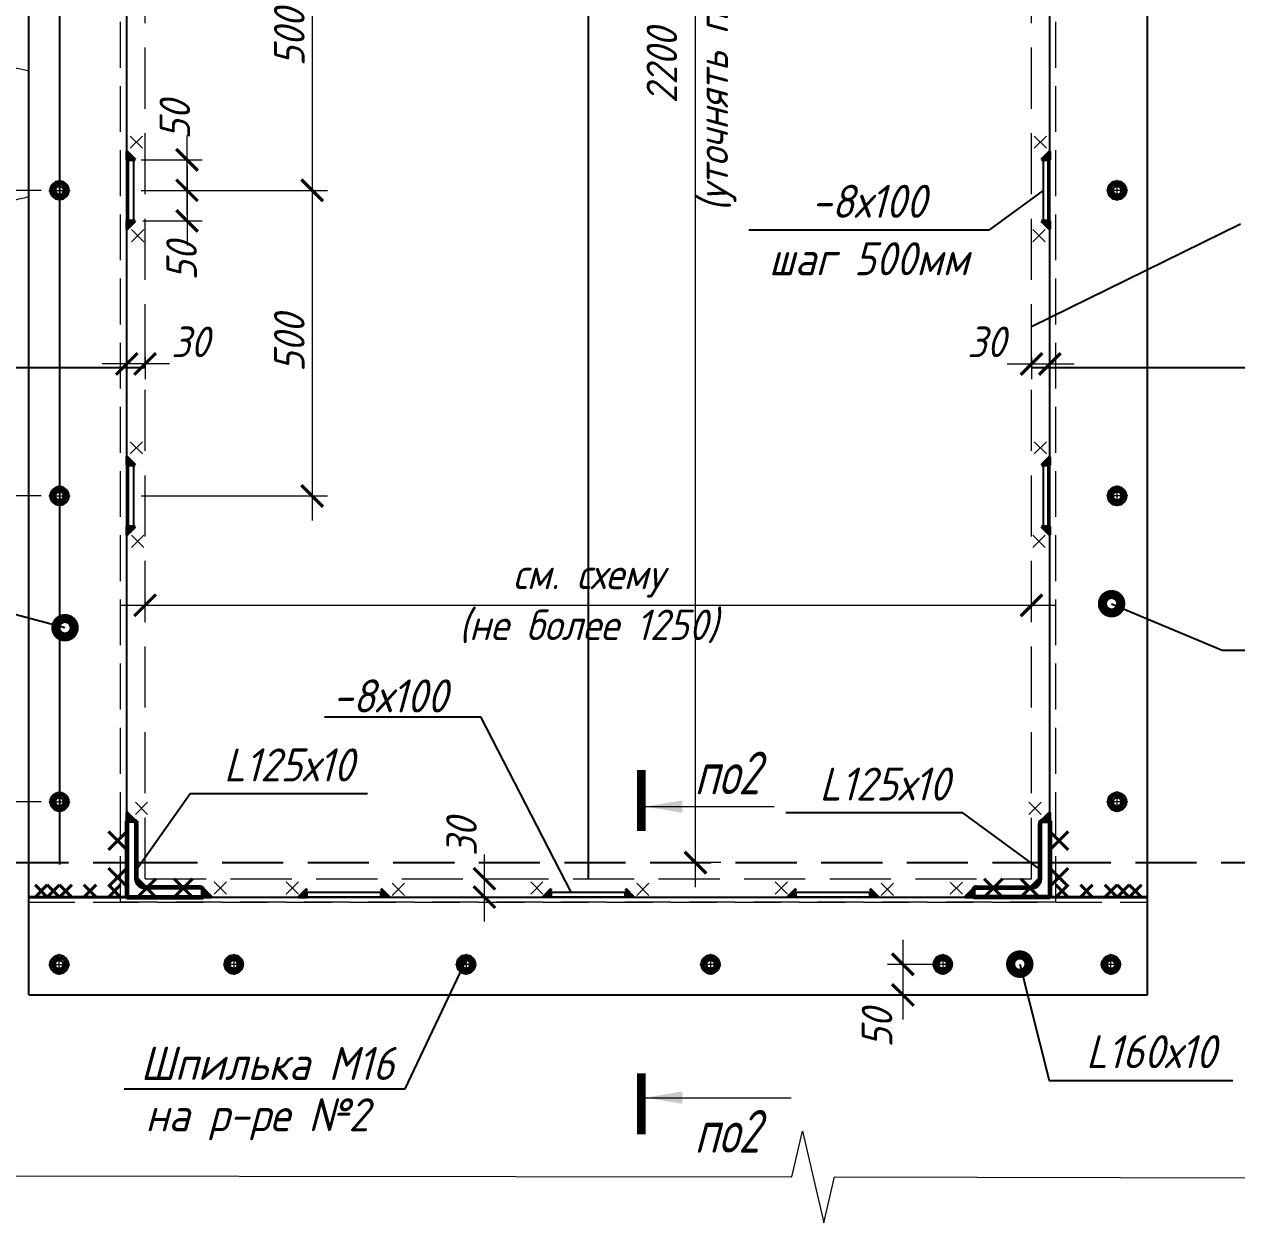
# Model space of a CAD drawing. Header units: millimetres. Extents: x 2058191 to 2089933, y 116142 to 208453.
# Drawn here: x 2071445 to 2073429, y 202561 to 204522 of the extents above; entities that cross this region are included whole.
import ezdxf
from ezdxf.enums import TextEntityAlignment as Align

# ---------------------------------------------------------------- set-up
doc = ezdxf.new("R2010")
doc.units = ezdxf.units.MM
doc.linetypes.add('ГОСТ 2.303 4', pattern=[7, 5, -2, 0])
doc.linetypes.add('осеваяX2', pattern=[4, 2.5, -0.5, 0.5, -0.5])
doc.layers.get('Defpoints').update_dxf_attribs({"color": 255})
for name, color, linetype, lineweight in [('1Стены', 252, 'Continuous', 25), ('Оси', 165, 'осеваяX2', 13), ('Размер', 7, 'Continuous', 13), ('размеры', 7, 'Continuous', 9), ('сварка', 156, 'Continuous', 9), ('Стены', 184, 'Continuous', 40), ('штриховка кирпич', 42, 'Continuous', 5)]:
    doc.layers.add(name, color=color, linetype=linetype, lineweight=lineweight)
doc.layers.add('CS_UNPLOTTED', color=254, linetype='Continuous', plot=False)
doc.layers.add('металл', color=124, linetype='Continuous')
doc.layers.add('Текст', color=7, linetype='Continuous')
doc.styles.add('GOST 2.304', font='CS_Gost2304.shx', dxfattribs={"width": 0.6, "oblique": 15})
doc.styles.add('GOST 2.304_new', font='isocpeur.ttf', dxfattribs={"width": 0.9, "oblique": 15})
doc.dimstyles.new('SPDS', dxfattribs={"dimscale": 25, "dimtxt": 2.5, "dimasz": 1.77, "dimexe": 1.25, "dimexo": 0.625, "dimtad": 1, "dimdec": 0, "dimrnd": 0.001, "dimtxsty": 'GOST 2.304_new', "dimblk": 'ARCHTICK', "dimcen": 2.5, "dimdle": 2, "dimclrt": 256, "dimazin": 2, "dimtfac": 0.75, "dimtdec": 0, "dimtmove": 1, "dimatfit": 3, "dimfxl": 0, "dimtolj": 1, "dimlwd": 9, "dimlwe": 9, "dimarcsym": 0})
doc.dimstyles.new('SPDS 1_20', dxfattribs={"dimscale": 20, "dimtxt": 2.5, "dimasz": 1.77, "dimexe": 1.25, "dimexo": 0.625, "dimtad": 1, "dimdec": 0, "dimrnd": 0.001, "dimtxsty": 'GOST 2.304_new', "dimblk": 'ARCHTICK', "dimcen": 2.5, "dimdle": 2, "dimclrt": 256, "dimadec": 0, "dimazin": 2, "dimtfac": 0.75, "dimtdec": 0, "dimtmove": 1, "dimatfit": 3, "dimfxl": 0, "dimtolj": 1, "dimlwd": 9, "dimlwe": 9, "dimarcsym": 0})

# ---------------------------------------------------------------- blocks, each defined once
blk = doc.blocks.new('м16')
at = {"layer": 'металл', "lineweight": 30, "ltscale": 20}
for p, q in [((-11, 6.4), (0, 12.7)), ((-11, -6.4), (-11, 6.4)), ((0, 12.7), (11, 6.4)), ((11, 6.4), (11, -6.4)), ((0, -12.7), (-11, -6.4)), ((11, -6.4), (0, -12.7))]:
    blk.add_line(p, q, dxfattribs=at)
blk.add_circle((0, 0), 15, dxfattribs=at)
for radius, start, end in [(10.4, 0, 180), (10.4, 180, 0), (6.92, 0, 180), (6.92, 180, 0)]:
    blk.add_arc((0, 0), radius, start, end, dxfattribs=at)
at = {"layer": 'металл', "linetype": 'Continuous', "lineweight": 25, "ltscale": 20}
blk.add_arc((0, 0), 8, 255, 165, dxfattribs=at)
at = {"layer": 'Оси', "ltscale": 20}
for p, q in [((17, 0), (-17.3, 0)), ((0, 17.3), (0, -17.3))]:
    blk.add_line(p, q, dxfattribs=at)
blk = doc.blocks.new('_ArchTick')
at = {"color": 0, "linetype": 'ByBlock', "const_width": 0.15}
blk.add_lwpolyline([(-0.5, -0.5), (0.5, 0.5)], dxfattribs=at)
blk = doc.blocks.new('*D182')
at = {"layer": 'Defpoints', "color": 0, "lineweight": 20, "ltscale": 20, "transparency": 16777216}
for p in [(2071613, 203989.9), (2071643, 203989.9), (2071613, 203966.3)]:
    blk.add_point(p, dxfattribs=at)
at = {"layer": 'Размер', "color": 0, "lineweight": 9, "ltscale": 20, "transparency": 16777216}
for p, q in [((2071613, 203977.4), (2071613, 203941.3)), ((2071643, 203977.4), (2071643, 203941.3)), ((2071683, 203966.3), (2071573, 203966.3))]:
    blk.add_line(p, q, dxfattribs=at)
at = {"layer": 'Размер', "color": 0, "lineweight": 9, "ltscale": 20, "transparency": 16777216, "xscale": 35.4, "yscale": 35.4, "zscale": 35.4}
for p, rotation in [((2071613, 203966.3), 179.9999999995553), ((2071643, 203966.3), 359.9999999995553)]:
    blk.add_blockref('_ArchTick', p, dxfattribs=dict(at, rotation=rotation))
at = {"layer": 'Размер', "ltscale": 20, "transparency": 16777216, "insert": (2071716.8, 204002.4), "char_height": 50, "attachment_point": 5, "style": 'GOST 2.304_new'}
blk.add_mtext('\\A1;30', dxfattribs=at)
blk = doc.blocks.new('свар')
at = {"layer": 'сварка', "color": 0, "linetype": 'Continuous', "ltscale": 10}
for p, q in [((10, 10), (-10, -10)), ((-10, 10), (10, -10))]:
    blk.add_line(p, q, dxfattribs=at)
blk = doc.blocks.new('*D183')
at = {"layer": 'Defpoints', "color": 0, "lineweight": 20, "ltscale": 20, "transparency": 16777216}
for p in [(2073093, 203989.9), (2073123, 203989.9), (2073123, 203966.3)]:
    blk.add_point(p, dxfattribs=at)
at = {"layer": 'Размер', "color": 0, "lineweight": 9, "ltscale": 20, "transparency": 16777216}
for p, q in [((2073093, 203977.4), (2073093, 203941.3)), ((2073123, 203977.4), (2073123, 203941.3)), ((2073053, 203966.3), (2073163, 203966.3))]:
    blk.add_line(p, q, dxfattribs=at)
at = {"layer": 'Размер', "color": 0, "lineweight": 9, "ltscale": 20, "transparency": 16777216, "xscale": 35.4, "yscale": 35.4, "zscale": 35.4, "rotation": 180}
blk.add_blockref('_ArchTick', (2073093, 203966.3), dxfattribs=at)
at = {"layer": 'Размер', "color": 0, "lineweight": 9, "ltscale": 20, "transparency": 16777216, "xscale": 35.4, "yscale": 35.4, "zscale": 35.4}
blk.add_blockref('_ArchTick', (2073123, 203966.3), dxfattribs=at)
at = {"layer": 'Размер', "ltscale": 20, "transparency": 16777216, "insert": (2073019.2, 204002.4), "char_height": 50, "attachment_point": 5, "style": 'GOST 2.304_new'}
blk.add_mtext('\\A1;30', dxfattribs=at)
blk = doc.blocks.new('*D185')
at = {"layer": 'Defpoints', "color": 0, "lineweight": 20, "ltscale": 20, "transparency": 16777216}
for p in [(2071624, 204750.3), (2071624, 204250.3), (2071916.4, 204250.3)]:
    blk.add_point(p, dxfattribs=at)
at = {"layer": 'Размер', "color": 0, "lineweight": 9, "ltscale": 20, "transparency": 16777216}
for p, q in [((2071916.4, 204790.3), (2071916.4, 204210.3)), ((2071636.5, 204750.3), (2071941.4, 204750.3)), ((2071636.5, 204250.3), (2071941.4, 204250.3))]:
    blk.add_line(p, q, dxfattribs=at)
at = {"layer": 'Размер', "color": 0, "lineweight": 9, "ltscale": 20, "transparency": 16777216, "xscale": 35.4, "yscale": 35.4, "zscale": 35.4}
for p, rotation in [((2071916.4, 204750.3), 90), ((2071916.4, 204250.3), 270)]:
    blk.add_blockref('_ArchTick', p, dxfattribs=dict(at, rotation=rotation))
at = {"layer": 'Размер', "ltscale": 20, "transparency": 16777216, "insert": (2071878.9, 204500.3), "char_height": 50, "attachment_point": 5, "rotation": 90, "style": 'GOST 2.304_new'}
blk.add_mtext('\\A1;500', dxfattribs=at)
blk = doc.blocks.new('*D186')
at = {"layer": 'Defpoints', "color": 0, "lineweight": 20, "ltscale": 20, "transparency": 16777216}
for p in [(2071624, 204300.3), (2071711.6, 204300.3), (2071636.5, 204250.3)]:
    blk.add_point(p, dxfattribs=at)
at = {"layer": 'Размер', "color": 0, "lineweight": 9, "ltscale": 20, "transparency": 16777216}
for p, q in [((2071711.6, 204210.3), (2071711.6, 204340.3)), ((2071636.5, 204300.3), (2071736.6, 204300.3)), ((2071649, 204250.3), (2071736.6, 204250.3))]:
    blk.add_line(p, q, dxfattribs=at)
at = {"layer": 'Размер', "color": 0, "lineweight": 9, "ltscale": 20, "transparency": 16777216, "xscale": 35.4, "yscale": 35.4, "zscale": 35.4}
for p, rotation in [((2071711.6, 204300.3), 90), ((2071711.6, 204250.3), 270)]:
    blk.add_blockref('_ArchTick', p, dxfattribs=dict(at, rotation=rotation))
at = {"layer": 'Размер', "ltscale": 20, "transparency": 16777216, "insert": (2071691.7, 204365.2), "char_height": 50, "attachment_point": 5, "rotation": 90, "style": 'GOST 2.304_new'}
blk.add_mtext('\\A1;50', dxfattribs=at)
blk = doc.blocks.new('*D187')
at = {"layer": 'Defpoints', "color": 0, "lineweight": 20, "ltscale": 20, "transparency": 16777216}
for p in [(2071636.5, 204250.3), (2071626.6, 204200.2), (2071711.6, 204200.2)]:
    blk.add_point(p, dxfattribs=at)
at = {"layer": 'Размер', "color": 0, "lineweight": 9, "ltscale": 20, "transparency": 16777216}
for p, q in [((2071711.6, 204290.3), (2071711.6, 204160.2)), ((2071649, 204250.3), (2071736.6, 204250.3)), ((2071639.1, 204200.2), (2071736.6, 204200.2))]:
    blk.add_line(p, q, dxfattribs=at)
at = {"layer": 'Размер', "color": 0, "lineweight": 9, "ltscale": 20, "transparency": 16777216, "xscale": 35.4, "yscale": 35.4, "zscale": 35.4}
for p, rotation in [((2071711.6, 204250.3), 90), ((2071711.6, 204200.2), 270)]:
    blk.add_blockref('_ArchTick', p, dxfattribs=dict(at, rotation=rotation))
at = {"layer": 'Размер', "ltscale": 20, "transparency": 16777216, "insert": (2071702.7, 204134.4), "char_height": 50, "attachment_point": 5, "rotation": 90, "style": 'GOST 2.304_new'}
blk.add_mtext('\\A1;50', dxfattribs=at)
blk = doc.blocks.new('*D189')
at = {"layer": 'Defpoints', "color": 0, "lineweight": 20, "ltscale": 20, "transparency": 16777216}
for p in [(2071624, 204250.3), (2071624, 203750.3), (2071916.4, 203750.3)]:
    blk.add_point(p, dxfattribs=at)
at = {"layer": 'Размер', "color": 0, "lineweight": 9, "ltscale": 20, "transparency": 16777216}
for p, q in [((2071916.4, 204290.3), (2071916.4, 203710.3)), ((2071636.5, 204250.3), (2071941.4, 204250.3)), ((2071636.5, 203750.3), (2071941.4, 203750.3))]:
    blk.add_line(p, q, dxfattribs=at)
at = {"layer": 'Размер', "color": 0, "lineweight": 9, "ltscale": 20, "transparency": 16777216, "xscale": 35.4, "yscale": 35.4, "zscale": 35.4}
for p, rotation in [((2071916.4, 204250.3), 90), ((2071916.4, 203750.3), 270)]:
    blk.add_blockref('_ArchTick', p, dxfattribs=dict(at, rotation=rotation))
at = {"layer": 'Размер', "ltscale": 20, "transparency": 16777216, "insert": (2071878.9, 204000.3), "char_height": 50, "attachment_point": 5, "rotation": 90, "style": 'GOST 2.304_new'}
blk.add_mtext('\\A1;500', dxfattribs=at)
blk = doc.blocks.new('*D190')
at = {"layer": 'Defpoints', "color": 0, "lineweight": 20, "ltscale": 20, "transparency": 16777216}
for p in [(2072188, 203123.9), (2072198.2, 203123.9), (2072188, 203093.9)]:
    blk.add_point(p, dxfattribs=at)
at = {"layer": 'Размер', "color": 0, "lineweight": 9, "ltscale": 20, "transparency": 16777216}
for p, q in [((2072198.2, 203053.9), (2072198.2, 203163.9)), ((2072200.5, 203123.9), (2072223.2, 203123.9)), ((2072200.5, 203093.9), (2072223.2, 203093.9))]:
    blk.add_line(p, q, dxfattribs=at)
at = {"layer": 'Размер', "color": 0, "lineweight": 9, "ltscale": 20, "transparency": 16777216, "xscale": 35.4, "yscale": 35.4, "zscale": 35.4}
for p, rotation in [((2072198.2, 203123.9), 90), ((2072198.2, 203093.9), 270)]:
    blk.add_blockref('_ArchTick', p, dxfattribs=dict(at, rotation=rotation))
at = {"layer": 'Размер', "ltscale": 20, "transparency": 16777216, "insert": (2072160.7, 203192.2), "char_height": 50, "attachment_point": 5, "rotation": 90, "style": 'GOST 2.304_new'}
blk.add_mtext('\\A1;30', dxfattribs=at)
blk = doc.blocks.new('*D174')
at = {"layer": 'Defpoints', "color": 0, "lineweight": 20, "ltscale": 20, "transparency": 16777216}
for p in [(2072543.5, 205350.3), (2072597.4, 205350.3), (2072597.4, 203150.3)]:
    blk.add_point(p, dxfattribs=at)
at = {"layer": 'Размер', "color": 0, "lineweight": 9, "ltscale": 20, "transparency": 16777216}
for p, q in [((2072543.5, 203110.3), (2072543.5, 205390.3)), ((2072584.9, 205350.3), (2072518.5, 205350.3)), ((2072584.9, 203150.3), (2072518.5, 203150.3))]:
    blk.add_line(p, q, dxfattribs=at)
at = {"layer": 'Размер', "color": 0, "lineweight": 9, "ltscale": 20, "transparency": 16777216, "xscale": 35.4, "yscale": 35.4, "zscale": 35.4}
for p, rotation in [((2072543.5, 205350.3), 90), ((2072543.5, 203150.3), 270)]:
    blk.add_blockref('_ArchTick', p, dxfattribs=dict(at, rotation=rotation))
at = {"layer": 'Размер', "ltscale": 20, "transparency": 16777216, "insert": (2072536.8, 204454), "char_height": 50, "width": 670.583, "attachment_point": 5, "rotation": 90, "style": 'GOST 2.304_new'}
blk.add_mtext('\\A1;2200 \\P(уточнять по АР)', dxfattribs=at)
blk = doc.blocks.new('*D175')
at = {"layer": 'Defpoints', "color": 0, "lineweight": 20, "ltscale": 20, "transparency": 16777216}
for p in [(2071643, 203556.4), (2073093, 203571.5), (2073093, 203556.4)]:
    blk.add_point(p, dxfattribs=at)
at = {"layer": 'размеры', "color": 0, "lineweight": 9, "ltscale": 20, "transparency": 16777216}
for p, q in [((2071643, 203568.9), (2071643, 203596.5)), ((2073093, 203568.9), (2073093, 203596.5)), ((2071603, 203571.5), (2073133, 203571.5))]:
    blk.add_line(p, q, dxfattribs=at)
at = {"layer": 'размеры', "color": 0, "lineweight": 9, "ltscale": 20, "transparency": 16777216, "xscale": 35.4, "yscale": 35.4, "zscale": 35.4, "rotation": 180}
blk.add_blockref('_ArchTick', (2071643, 203571.5), dxfattribs=at)
at = {"layer": 'размеры', "color": 0, "lineweight": 9, "ltscale": 20, "transparency": 16777216, "xscale": 35.4, "yscale": 35.4, "zscale": 35.4}
blk.add_blockref('_ArchTick', (2073093, 203571.5), dxfattribs=at)
at = {"layer": 'размеры', "ltscale": 20, "transparency": 16777216, "insert": (2072368, 203578.6), "char_height": 50, "width": 518.876, "attachment_point": 5, "style": 'GOST 2.304_new'}
blk.add_mtext('\\A1;см. схему \\P(не более 1250)', dxfattribs=at)
blk = doc.blocks.new('*D179')
at = {"layer": 'Defpoints', "color": 0, "lineweight": 20, "ltscale": 20, "transparency": 16777216}
for p in [(2071485.7, 204750.3), (2071263, 204250.3), (2071485.7, 204250.3)]:
    blk.add_point(p, dxfattribs=at)
at = {"layer": 'размеры', "color": 0, "lineweight": 9, "ltscale": 20, "transparency": 16777216}
for p, q in [((2071263, 204790.3), (2071263, 204210.3)), ((2071473.2, 204750.3), (2071238, 204750.3)), ((2071473.2, 204250.3), (2071238, 204250.3))]:
    blk.add_line(p, q, dxfattribs=at)
at = {"layer": 'размеры', "color": 0, "lineweight": 9, "ltscale": 20, "transparency": 16777216, "xscale": 35.4, "yscale": 35.4, "zscale": 35.4}
for p, rotation in [((2071263, 204750.3), 90), ((2071263, 204250.3), 270)]:
    blk.add_blockref('_ArchTick', p, dxfattribs=dict(at, rotation=rotation))
at = {"layer": 'размеры', "ltscale": 20, "transparency": 16777216, "insert": (2071225.5, 204500.3), "char_height": 50, "attachment_point": 5, "rotation": 90, "style": 'GOST 2.304_new'}
blk.add_mtext('\\A1;500', dxfattribs=at)
blk = doc.blocks.new('*D180')
at = {"layer": 'Defpoints', "color": 0, "lineweight": 20, "ltscale": 20, "transparency": 16777216}
for p in [(2071485.7, 204250.3), (2071263, 203750.3), (2071485.7, 203750.3)]:
    blk.add_point(p, dxfattribs=at)
at = {"layer": 'размеры', "color": 0, "lineweight": 9, "ltscale": 20, "transparency": 16777216}
for p, q in [((2071263, 204290.3), (2071263, 203710.3)), ((2071473.2, 204250.3), (2071238, 204250.3)), ((2071473.2, 203750.3), (2071238, 203750.3))]:
    blk.add_line(p, q, dxfattribs=at)
at = {"layer": 'размеры', "color": 0, "lineweight": 9, "ltscale": 20, "transparency": 16777216, "xscale": 35.4, "yscale": 35.4, "zscale": 35.4}
for p, rotation in [((2071263, 204250.3), 90), ((2071263, 203750.3), 270)]:
    blk.add_blockref('_ArchTick', p, dxfattribs=dict(at, rotation=rotation))
at = {"layer": 'размеры', "ltscale": 20, "transparency": 16777216, "insert": (2071225.5, 204000.3), "char_height": 50, "attachment_point": 5, "rotation": 90, "style": 'GOST 2.304_new'}
blk.add_mtext('\\A1;500', dxfattribs=at)
blk = doc.blocks.new('*D181')
at = {"layer": 'Defpoints', "color": 0, "lineweight": 20, "ltscale": 20, "transparency": 16777216}
for p in [(2071485.7, 203750.3), (2071263, 203249.9), (2071485.7, 203249.9)]:
    blk.add_point(p, dxfattribs=at)
at = {"layer": 'размеры', "color": 0, "lineweight": 9, "ltscale": 20, "transparency": 16777216}
for p, q in [((2071263, 203790.3), (2071263, 203209.9)), ((2071473.2, 203750.3), (2071238, 203750.3)), ((2071473.2, 203249.9), (2071238, 203249.9))]:
    blk.add_line(p, q, dxfattribs=at)
at = {"layer": 'размеры', "color": 0, "lineweight": 9, "ltscale": 20, "transparency": 16777216, "xscale": 35.4, "yscale": 35.4, "zscale": 35.4}
for p, rotation in [((2071263, 203750.3), 90), ((2071263, 203249.9), 270)]:
    blk.add_blockref('_ArchTick', p, dxfattribs=dict(at, rotation=rotation))
at = {"layer": 'размеры', "ltscale": 20, "transparency": 16777216, "insert": (2071225.5, 203500.1), "char_height": 50, "attachment_point": 5, "rotation": 90, "style": 'GOST 2.304_new'}
blk.add_mtext('\\A1;500', dxfattribs=at)
blk = doc.blocks.new('*D94')
at = {"layer": 'Defpoints', "color": 0, "lineweight": 20, "ltscale": 20, "transparency": 16777216}
for p in [(2072967.5, 202983.9), (2072882.6, 202933.9), (2072967.5, 202933.9)]:
    blk.add_point(p, dxfattribs=at)
at = {"layer": 'Размер', "color": 0, "lineweight": 9, "ltscale": 20, "transparency": 16777216}
for p, q in [((2072882.6, 203023.9), (2072882.6, 202893.9)), ((2072955, 202983.9), (2072857.6, 202983.9)), ((2072955, 202933.9), (2072857.6, 202933.9))]:
    blk.add_line(p, q, dxfattribs=at)
at = {"layer": 'Размер', "color": 0, "lineweight": 9, "ltscale": 20, "transparency": 16777216, "xscale": 35.4, "yscale": 35.4, "zscale": 35.4}
for p, rotation in [((2072882.6, 202983.9), 90), ((2072882.6, 202933.9), 270)]:
    blk.add_blockref('_ArchTick', p, dxfattribs=dict(at, rotation=rotation))
at = {"layer": 'Размер', "ltscale": 20, "transparency": 16777216, "insert": (2072840.3, 202879.4), "char_height": 50, "attachment_point": 5, "rotation": 90, "style": 'GOST 2.304_new'}
blk.add_mtext('\\A1;50', dxfattribs=at)

msp = doc.modelspace()

# ---------------------------------------------------------------- hatches: boundary and pattern name
at = {"layer": 'Стены', "linetype": 'Continuous', "ltscale": 5}
for points in [[(2071613, 204300.4), (2071613, 204314.1), (2071626.6, 204300.4)], [(2073123, 204300.4), (2073123, 204314.1), (2073109.4, 204300.4)], [(2071613, 204200.2), (2071613, 204186.6), (2071626.6, 204200.2)], [(2073123, 204200.2), (2073123, 204186.6), (2073109.4, 204200.2)], [(2071613, 203800.4), (2071613, 203814.1), (2071626.6, 203800.4)], [(2073123, 203800.4), (2073123, 203814.1), (2073109.4, 203800.4)], [(2071613, 203700.2), (2071613, 203686.6), (2071626.6, 203700.2)], [(2073123, 203700.2), (2073123, 203686.6), (2073109.4, 203700.2)], [(2071613, 203218.9), (2071613, 203232.6), (2071626.6, 203218.9)], [(2073123, 203218.9), (2073123, 203232.6), (2073109.4, 203218.9)], [(2071738, 203093.9), (2071738, 203107.6), (2071751.6, 203093.9)], [(2071907.9, 203093.9), (2071894.3, 203093.9), (2071907.9, 203107.6)], [(2072028.6, 203093.9), (2072042.2, 203093.9), (2072028.6, 203107.6)], [(2072307.9, 203093.9), (2072294.3, 203093.9), (2072307.9, 203107.6)], [(2072428.6, 203093.9), (2072442.2, 203093.9), (2072428.6, 203107.6)], [(2072707.9, 203093.9), (2072694.3, 203093.9), (2072707.9, 203107.6)], [(2072828.6, 203093.9), (2072842.2, 203093.9), (2072828.6, 203107.6)], [(2072998, 203093.9), (2072998, 203107.6), (2072984.4, 203093.9)]]:
    msp.add_hatch(color=256, dxfattribs=at).paths.add_polyline_path(points, flags=0)

# ---------------------------------------------------------------- linework, layer by layer
at = {"layer": '1Стены', "linetype": 'ГОСТ 2.303 4', "lineweight": 13, "ltscale": 15}
for p, q in [((2071603, 203085.9), (2071603, 205415.9)), ((2073133, 203085.9), (2073133, 205415.9)), ((2071453, 203085.9), (2073283, 203085.9)), ((2073133, 203085.9), (2071603, 203085.9))]:
    msp.add_line(p, q, dxfattribs=at)
at = {"layer": '1Стены', "linetype": 'ГОСТ 2.303 4', "lineweight": 13, "ltscale": 20}
for p, q in [((2071643, 203123.9), (2071643, 205350.3)), ((2073093, 203123.9), (2073093, 205350.3)), ((2071643, 203123.9), (2073093, 203123.9))]:
    msp.add_line(p, q, dxfattribs=at)
at = {"layer": '1Стены', "color": 6, "linetype": 'ГОСТ 2.303 4', "ltscale": 20}
for p, q in [((2070997.9, 203150.3), (2071613, 203150.3)), ((2071629, 203150.3), (2073107, 203150.3)), ((2073123, 203150.3), (2073886.9, 203150.3))]:
    msp.add_line(p, q, dxfattribs=at)
at = {"layer": 'CS_UNPLOTTED', "ltscale": 20}
msp.add_line((2071503, 206062.2), (2071503, 203147.2), dxfattribs=at)
at = {"layer": 'CS_UNPLOTTED', "ltscale": 100}
for p, q in [((2072368, 205350.3), (2072368, 203123.9)), ((2070999.1, 203960.3), (2071643, 203960.3)), ((2073093, 203960.3), (2073885.8, 203960.3))]:
    msp.add_line(p, q, dxfattribs=at)
at = {"layer": 'металл', "color": 0, "ltscale": 20}
for p, q in [((2071453, 202933.9), (2071453, 205620.3)), ((2073283, 202933.9), (2073283, 205620.3)), ((2071613, 203218.9), (2071613, 205365.9)), ((2073123, 203095.9), (2073123, 205365.9)), ((2071613, 203093.9), (2071453, 203093.9)), ((2071613, 203093.9), (2071453, 203093.9)), ((2071453, 203093.9), (2073283, 203093.9)), ((2073123, 203093.9), (2073283, 203093.9)), ((2073123, 203093.9), (2073283, 203093.9)), ((2071453, 202933.9), (2073283, 202933.9))]:
    msp.add_line(p, q, dxfattribs=at)
at = {"layer": 'металл', "color": 0, "linetype": 'Continuous', "lineweight": 60, "ltscale": 20, "extrusion": (0, 0, -1)}
for p, q in [((2071613, 203218.9), (2071613, 203093.9)), ((2071624.4, 203218.9), (2071613, 203218.9)), ((2071629, 203123.9), (2071629, 203214.3)), ((2071733.4, 203109.9), (2071643, 203109.9)), ((2071738, 203093.9), (2071738, 203105.3)), ((2071613, 203093.9), (2071738, 203093.9))]:
    msp.add_line(p, q, dxfattribs=at)
at = {"layer": 'металл', "color": 0, "linetype": 'Continuous', "lineweight": 60, "ltscale": 20}
for p, q in [((2073111.6, 203218.9), (2073123, 203218.9)), ((2073123, 203218.9), (2073123, 203093.9)), ((2073107, 203123.9), (2073107, 203214.3)), ((2072998, 203093.9), (2072998, 203105.3)), ((2073002.6, 203109.9), (2073093, 203109.9)), ((2073123, 203093.9), (2072998, 203093.9))]:
    msp.add_line(p, q, dxfattribs=at)
at = {"layer": 'металл', "ltscale": 20}
for points in [[(2071616, 204300.3), (2071624, 204300.3), (2071624, 204200.3), (2071616, 204200.3)], [(2073120, 204300.3), (2073112, 204300.3), (2073112, 204200.3), (2073120, 204200.3)], [(2071616, 203800.3), (2071624, 203800.3), (2071624, 203700.3), (2071616, 203700.3)], [(2073120, 203800.3), (2073112, 203800.3), (2073112, 203700.3), (2073120, 203700.3)], [(2071908, 203093.9), (2071908, 203101.9), (2072028, 203101.9), (2072028, 203093.9)], [(2072308, 203093.9), (2072308, 203101.9), (2072428, 203101.9), (2072428, 203093.9)], [(2072708, 203093.9), (2072708, 203101.9), (2072828, 203101.9), (2072828, 203093.9)]]:
    msp.add_lwpolyline(points, close=True, dxfattribs=at)
at = {"layer": 'металл', "linetype": 'Continuous', "lineweight": 60, "ltscale": 20, "extrusion": (0, 0, -1)}
for centre, radius, start, end in [((-2071624.4, 203214.3), 4.6, 90, 180), ((-2071643, 203123.9), 14, 270, 0), ((-2071733.4, 203105.3), 4.6, 90, 180)]:
    msp.add_arc(centre, radius, start, end, dxfattribs=at)
at = {"layer": 'металл', "linetype": 'Continuous', "lineweight": 60, "ltscale": 20}
for centre, radius, start, end in [((2073111.6, 203214.3), 4.6, 90, 180), ((2073093, 203123.9), 14, 270, 0), ((2073002.6, 203105.3), 4.6, 90, 180)]:
    msp.add_arc(centre, radius, start, end, dxfattribs=at)
at = {"layer": 'Размер', "linetype": 'Continuous', "ltscale": 20}
for p, q in [((2072461.6, 203242), (2072671.8, 203242)), ((2072461.6, 202765.7), (2072700, 202765.7))]:
    msp.add_line(p, q, dxfattribs=at)
at = {"layer": 'Размер', "linetype": 'Continuous', "ltscale": 20, "const_width": 14}
for points in [[(2072454.6, 203302), (2072454.6, 203202)], [(2072454.6, 202705.7), (2072454.6, 202805.7)]]:
    msp.add_lwpolyline(points, dxfattribs=at)
at = {"layer": 'Размер', "linetype": 'Continuous', "ltscale": 20}
for points in [[(2072461.6, 203242), (2072521.7, 203252.1), (2072521.7, 203231.9)], [(2072461.6, 202765.7), (2072521.7, 202775.8), (2072521.7, 202755.7)]]:
    msp.add_solid(points, dxfattribs=at)
at = {"layer": 'Стены', "color": 0, "linetype": 'Continuous', "ltscale": 5}
for p, q in [((2071613, 204300.4), (2071613, 204314.1)), ((2071613, 204314.1), (2071626.6, 204300.4)), ((2073123, 204314.1), (2073109.4, 204300.4)), ((2073123, 204300.4), (2073123, 204314.1)), ((2071626.6, 204300.4), (2071613, 204300.4)), ((2073109.4, 204300.4), (2073123, 204300.4)), ((2071613, 204200.2), (2071613, 204186.6)), ((2071613, 204186.6), (2071626.6, 204200.2)), ((2071626.6, 204200.2), (2071613, 204200.2)), ((2073123, 204186.6), (2073109.4, 204200.2)), ((2073109.4, 204200.2), (2073123, 204200.2)), ((2073123, 204200.2), (2073123, 204186.6)), ((2071613, 203800.4), (2071613, 203814.1)), ((2071613, 203814.1), (2071626.6, 203800.4)), ((2073123, 203814.1), (2073109.4, 203800.4)), ((2073123, 203800.4), (2073123, 203814.1)), ((2071626.6, 203800.4), (2071613, 203800.4)), ((2073109.4, 203800.4), (2073123, 203800.4)), ((2071613, 203700.2), (2071613, 203686.6)), ((2071613, 203686.6), (2071626.6, 203700.2)), ((2071626.6, 203700.2), (2071613, 203700.2)), ((2073123, 203686.6), (2073109.4, 203700.2)), ((2073109.4, 203700.2), (2073123, 203700.2)), ((2073123, 203700.2), (2073123, 203686.6)), ((2071613, 203218.9), (2071613, 203232.6)), ((2071613, 203232.6), (2071626.6, 203218.9)), ((2071626.6, 203218.9), (2071613, 203218.9)), ((2073123, 203232.6), (2073109.4, 203218.9)), ((2073109.4, 203218.9), (2073123, 203218.9)), ((2073123, 203218.9), (2073123, 203232.6)), ((2071738, 203093.9), (2071738, 203107.6)), ((2071738, 203107.6), (2071751.6, 203093.9)), ((2071894.3, 203093.9), (2071907.9, 203107.6)), ((2072042.2, 203093.9), (2072028.6, 203107.6)), ((2072294.3, 203093.9), (2072307.9, 203107.6)), ((2072442.2, 203093.9), (2072428.6, 203107.6)), ((2072694.3, 203093.9), (2072707.9, 203107.6)), ((2072842.2, 203093.9), (2072828.6, 203107.6)), ((2072998, 203107.6), (2072984.4, 203093.9)), ((2072998, 203093.9), (2072998, 203107.6)), ((2071751.6, 203093.9), (2071738, 203093.9)), ((2071907.9, 203093.9), (2071894.3, 203093.9)), ((2072984.4, 203093.9), (2072998, 203093.9))]:
    msp.add_line(p, q, dxfattribs=at)
at = {"layer": 'Стены', "color": 0, "linetype": 'Continuous', "ltscale": 15}
for p, q in [((2071613, 203218.9), (2071613, 203093.9)), ((2073123, 203218.9), (2073123, 203093.9)), ((2071613, 203201.4), (2071583, 203171.4)), ((2071613, 203171.4), (2071583, 203201.4)), ((2073123, 203201.4), (2073153, 203171.4)), ((2073123, 203171.4), (2073153, 203201.4)), ((2071613, 203141.4), (2071583, 203111.4)), ((2071613, 203111.4), (2071583, 203141.4)), ((2073123, 203141.4), (2073153, 203111.4)), ((2073123, 203111.4), (2073153, 203141.4)), ((2071660.5, 203093.9), (2071630.5, 203123.9)), ((2071630.5, 203093.9), (2071660.5, 203123.9)), ((2071720.5, 203093.9), (2071690.5, 203123.9)), ((2071690.5, 203093.9), (2071720.5, 203123.9)), ((2073045.5, 203093.9), (2073015.5, 203123.9)), ((2073015.5, 203093.9), (2073045.5, 203123.9)), ((2073105.5, 203093.9), (2073075.5, 203123.9)), ((2073075.5, 203093.9), (2073105.5, 203123.9)), ((2071738, 203093.9), (2071613, 203093.9)), ((2073123, 203093.9), (2072998, 203093.9))]:
    msp.add_line(p, q, dxfattribs=at)
at = {"layer": 'Стены', "color": 0, "linetype": 'Continuous', "ltscale": 10}
for p, q in [((2071463, 203093.9), (2071483, 203113.9)), ((2071483, 203093.9), (2071463, 203113.9)), ((2071503, 203093.9), (2071483, 203113.9)), ((2071483, 203093.9), (2071503, 203113.9)), ((2071503, 203093.9), (2071523, 203113.9)), ((2071523, 203093.9), (2071503, 203113.9)), ((2071543, 203093.9), (2071563, 203113.9)), ((2071563, 203093.9), (2071543, 203113.9)), ((2071583, 203093.9), (2071603, 203113.9)), ((2071603, 203093.9), (2071583, 203113.9)), ((2073133, 203093.9), (2073153, 203113.9)), ((2073153, 203093.9), (2073133, 203113.9)), ((2073153, 203093.9), (2073133, 203113.9)), ((2073133, 203093.9), (2073153, 203113.9)), ((2073173, 203093.9), (2073193, 203113.9)), ((2073193, 203093.9), (2073173, 203113.9)), ((2073193, 203093.9), (2073173, 203113.9)), ((2073173, 203093.9), (2073193, 203113.9)), ((2073213, 203093.9), (2073233, 203113.9)), ((2073233, 203093.9), (2073213, 203113.9)), ((2073233, 203093.9), (2073213, 203113.9)), ((2073213, 203093.9), (2073233, 203113.9)), ((2073253, 203093.9), (2073233, 203113.9)), ((2073233, 203093.9), (2073253, 203113.9)), ((2073233, 203093.9), (2073253, 203113.9)), ((2073253, 203093.9), (2073233, 203113.9)), ((2073253, 203093.9), (2073273, 203113.9)), ((2073273, 203093.9), (2073253, 203113.9)), ((2073273, 203093.9), (2073253, 203113.9)), ((2073253, 203093.9), (2073273, 203113.9)), ((2071453, 203093.9), (2071613, 203093.9)), ((2073123, 203093.9), (2073283, 203093.9)), ((2073283, 203093.9), (2073123, 203093.9))]:
    msp.add_line(p, q, dxfattribs=at)
at = {"layer": 'Текст', "ltscale": 20}
for p, q in [((2073112, 204250.3), (2073023.3, 204185.4)), ((2073093, 204027.5), (2073435.1, 204195.3)), ((2073023.3, 204185.4), (2072630.4, 204185.4)), ((2071512, 203534.7), (2071173.5, 203624.3)), ((2073224, 203574), (2073404.8, 203498.1)), ((2073404.8, 203498.1), (2073705.4, 203498.1)), ((2071936.7, 203389), (2072192.4, 203389)), ((2072339.9, 203101.9), (2072192.4, 203389)), ((2071629, 203139.1), (2071717, 203263.2)), ((2071717, 203263.2), (2072006.6, 203263.2)), ((2072980.9, 203231.9), (2072691.3, 203231.9)), ((2073107, 203139.1), (2072980.9, 203231.9)), ((2072068.6, 202780), (2072168, 202990.8)), ((2073073.8, 202984.3), (2073121.8, 202794.1)), ((2071608.9, 202780), (2072068.6, 202780)), ((2073121.8, 202794.1), (2073422.3, 202794.1))]:
    msp.add_line(p, q, dxfattribs=at)
at = {"layer": 'Текст', "ltscale": 20, "const_width": 30}
for points in [[(2073231.5, 203574, 1), (2073216.5, 203574, 1)], [(2071519.5, 203534.7, 1), (2071504.5, 203534.7, 1)], [(2073081.3, 202984.3, 1), (2073066.3, 202984.3, 1)]]:
    msp.add_lwpolyline(points, format="xyb", close=True, dxfattribs=at)
at = {"layer": 'штриховка кирпич', "linetype": 'Continuous', "ltscale": 20}
msp.add_lwpolyline([(2070892.9, 202638.4), (2072700.8, 202636.2), (2072718.4, 202711.2), (2072753.2, 202561.1), (2072770.8, 202636.1), (2073940, 202633.4)], dxfattribs=at)
at = {"layer": 'штриховка кирпич', "ltscale": 20}
for points, knots in [([(2071069.6, 204431.6), (2071191.9, 204453.5), (2071282.7, 204477.7), (2071441.8, 204449), (2071453, 204445.8)], [0, 0, 0, 0, 270.921855, 299.190779, 299.190779, 299.190779, 299.190779]), ([(2071453, 204240.2), (2071446.7, 204237.9), (2071307.7, 204206.6), (2071207.3, 204299.5), (2070972, 204252.3), (2071004.6, 204365.6), (2071069.6, 204431.6)], [624.985402, 624.985402, 624.985402, 624.985402, 642.494053, 904.540462, 1036.865892, 1221.227202, 1221.227202, 1221.227202, 1221.227202])]:
    msp.add_open_spline(points, degree=3, knots=knots, dxfattribs=at)

# ---------------------------------------------------------------- block references
at = {"layer": 'Размер', "color": 0, "xscale": -1}
for p, rotation in [((2071628.8, 204329.1), 89.99999999762781), ((2071630.8, 204176.2), 89.99999999762781), ((2071628.8, 203829.1), 89.99999999762781), ((2071628.8, 203829.1), 89.99999999762781), ((2071630.8, 203676.2), 89.99999999762781), ((2071637.2, 203239.1), 89.99999999762781), ((2071766, 203108.7), 180)]:
    msp.add_blockref('свар', p, dxfattribs=dict(at, rotation=rotation))
at = {"layer": 'Размер', "color": 0}
for p, rotation in [((2073107.3, 204329.1), 270.0000000023722), ((2073105.2, 204176.2), 270.0000000023722), ((2073107.3, 203829.1), 270.0000000023722), ((2073107.3, 203829.1), 270.0000000023722), ((2073105.2, 203676.2), 270.0000000023722), ((2073098.8, 203239.1), 270.0000000023722), ((2071883.9, 203108.7), 180), ((2072283.9, 203108.7), 180), ((2072683.9, 203108.7), 180), ((2072969.9, 203108.6), 180), ((2072057.2, 203106.7), 180), ((2072457.2, 203106.7), 180), ((2072857.2, 203106.7), 180)]:
    msp.add_blockref('свар', p, dxfattribs=dict(at, rotation=rotation))
at = {"layer": 'Размер', "xscale": -1, "rotation": 89.99999999988889}
for p in [(2071503, 204250.3), (2071503, 203750.3), (2071503, 203249.9), (2071502.5, 202983.7)]:
    msp.add_blockref('м16', p, dxfattribs=at)
at = {"layer": 'Размер', "rotation": 270.0000000001111}
for p in [(2073233, 204250.3), (2073233, 203750.3), (2073233, 203249.9), (2073223, 202983.7)]:
    msp.add_blockref('м16', p, dxfattribs=at)
at = {"layer": 'Размер'}
for p in [(2071788, 202983.9), (2072168, 202983.9), (2072567.9, 202983.9), (2072947.9, 202983.9)]:
    msp.add_blockref('м16', p, dxfattribs=at)

# ---------------------------------------------------------------- texts
at = {"layer": 'Размер', "linetype": 'Continuous', "ltscale": 20, "style": 'GOST 2.304', "oblique": 15, "width": 0.9}
for p in [(2072541.6, 203262), (2072541.6, 202675.7)]:
    msp.add_text('по2', height=70, dxfattribs=at).set_placement(p)
at = {"layer": 'Текст', "ltscale": 20, "style": 'GOST 2.304_new', "oblique": 15, "width": 0.9}
for s, p in [('-8х100', (2072826.9, 204205.4)), ('-8х100', (2072043.5, 203396.1)), ('L125х10', (2071878.2, 203283.2)), ('L125х10', (2072852.5, 203251.9)), ('L160х10', (2073288.4, 202814.1)), ('Шпилька М16', (2071843.1, 202794.8))]:
    msp.add_text(s, height=54, dxfattribs=at).set_placement(p, align=Align.CENTER)
for s, p in [('шаг 500мм', (2072826.9, 204165.4)), ('на р-ре №2', (2071826.3, 202764.8))]:
    msp.add_text(s, height=54, dxfattribs=at).set_placement(p, align=Align.TOP_CENTER)

# ---------------------------------------------------------------- dimensions: what is measured, and where the dimension line sits
at = {"layer": 'Размер', "ltscale": 20}
dim = msp.add_linear_dim(base=(2072543.5, 205350.3), p1=(2072597.4, 203150.3), p2=(2072597.4, 205350.3), angle=90, text='<> \\P(уточнять по АР)', dimstyle='SPDS 1_20', dxfattribs=at)
dim.commit()
dim.dimension.update_dxf_attribs({"geometry": '*D174', "text_midpoint": (2072625.9, 204454), "dimtype": 128})
for base, p1, p2, picture, middle in [((2071916.4, 204250.3), (2071624, 204750.3), (2071624, 204250.3), '*D185', (2071878.9, 204500.3)), ((2071916.4, 203750.3), (2071624, 204250.3), (2071624, 203750.3), '*D189', (2071878.9, 204000.3))]:
    dim = msp.add_linear_dim(base=base, p1=p1, p2=p2, angle=90, dimstyle='SPDS', override={"dimscale": 20, "dimtxsty": 'GOST 2.304_new', "dimfxl": 1.25, "dimtfill": 0, "dimarcsym": 1}, dxfattribs=at)
    dim.commit()
    dim.dimension.update_dxf_attribs({"geometry": picture, "text_midpoint": middle})
for base, p1, p2, angle, override, picture, middle, dimtype in [((2071711.6, 204300.3), (2071636.5, 204250.3), (2071624, 204300.3), 90, {"dimscale": 20, "dimtxsty": 'GOST 2.304_new', "dimfxl": 1.25, "dimtfill": 0, "dimarcsym": 1}, '*D186', (2071729.2, 204365.2), 128), ((2071711.6, 204200.2), (2071636.5, 204250.3), (2071626.6, 204200.2), 90, {"dimscale": 20, "dimtxsty": 'GOST 2.304_new', "dimfxl": 1.25, "dimtfill": 0, "dimarcsym": 1}, '*D187', (2071740.2, 204134.4), 128), ((2071613, 203966.3), (2071643, 203989.9), (2071613, 203989.9), 180, {"dimscale": 20, "dimfxl": 1.25, "dimtfill": 0, "dimarcsym": 1}, '*D182', (2071716.8, 203964.9), 129), ((2073123, 203966.3), (2073093, 203989.9), (2073123, 203989.9), 0, {"dimscale": 20, "dimfxl": 1.25, "dimtfill": 0, "dimarcsym": 1}, '*D183', (2073019.2, 203964.9), 129), ((2072198.2, 203123.9), (2072188, 203093.9), (2072188, 203123.9), 90, {"dimscale": 20, "dimfxl": 1.25, "dimtfill": 0, "dimarcsym": 1}, '*D190', (2072198.2, 203192.2), 129), ((2072882.6, 202933.9), (2072967.5, 202983.9), (2072967.5, 202933.9), 90, {"dimscale": 20, "dimfxl": 1.25, "dimtfill": 0, "dimarcsym": 1}, '*D94', (2072877.8, 202879.4), 128)]:
    dim = msp.add_linear_dim(base=base, p1=p1, p2=p2, angle=angle, dimstyle='SPDS', override=override, dxfattribs=at)
    dim.commit()
    dim.dimension.update_dxf_attribs({"geometry": picture, "text_midpoint": middle, "dimtype": dimtype})
at = {"layer": 'размеры', "ltscale": 20}
for base, p1, p2, picture, middle in [((2071263, 204250.3), (2071485.7, 204750.3), (2071485.7, 204250.3), '*D179', (2071225.5, 204500.3)), ((2071263, 203750.3), (2071485.7, 204250.3), (2071485.7, 203750.3), '*D180', (2071225.5, 204000.3)), ((2071263, 203249.9), (2071485.7, 203750.3), (2071485.7, 203249.9), '*D181', (2071225.5, 203500.1))]:
    dim = msp.add_linear_dim(base=base, p1=p1, p2=p2, angle=90, dimstyle='SPDS', override={"dimscale": 20, "dimfxl": 1.25, "dimtfill": 0, "dimarcsym": 1}, dxfattribs=at)
    dim.commit()
    dim.dimension.update_dxf_attribs({"geometry": picture, "text_midpoint": middle})
dim = msp.add_linear_dim(base=(2073093, 203571.5), p1=(2071643, 203556.4), p2=(2073093, 203556.4), text='см. схему \\P(не более 1250)', dimstyle='SPDS', override={"dimscale": 20, "dimfxl": 1.25, "dimtfill": 0, "dimarcsym": 1}, dxfattribs=at)
dim.commit()
dim.dimension.update_dxf_attribs({"geometry": '*D175', "text_midpoint": (2072368, 203494.5), "dimtype": 128})

doc.saveas('drawing.dxf')
